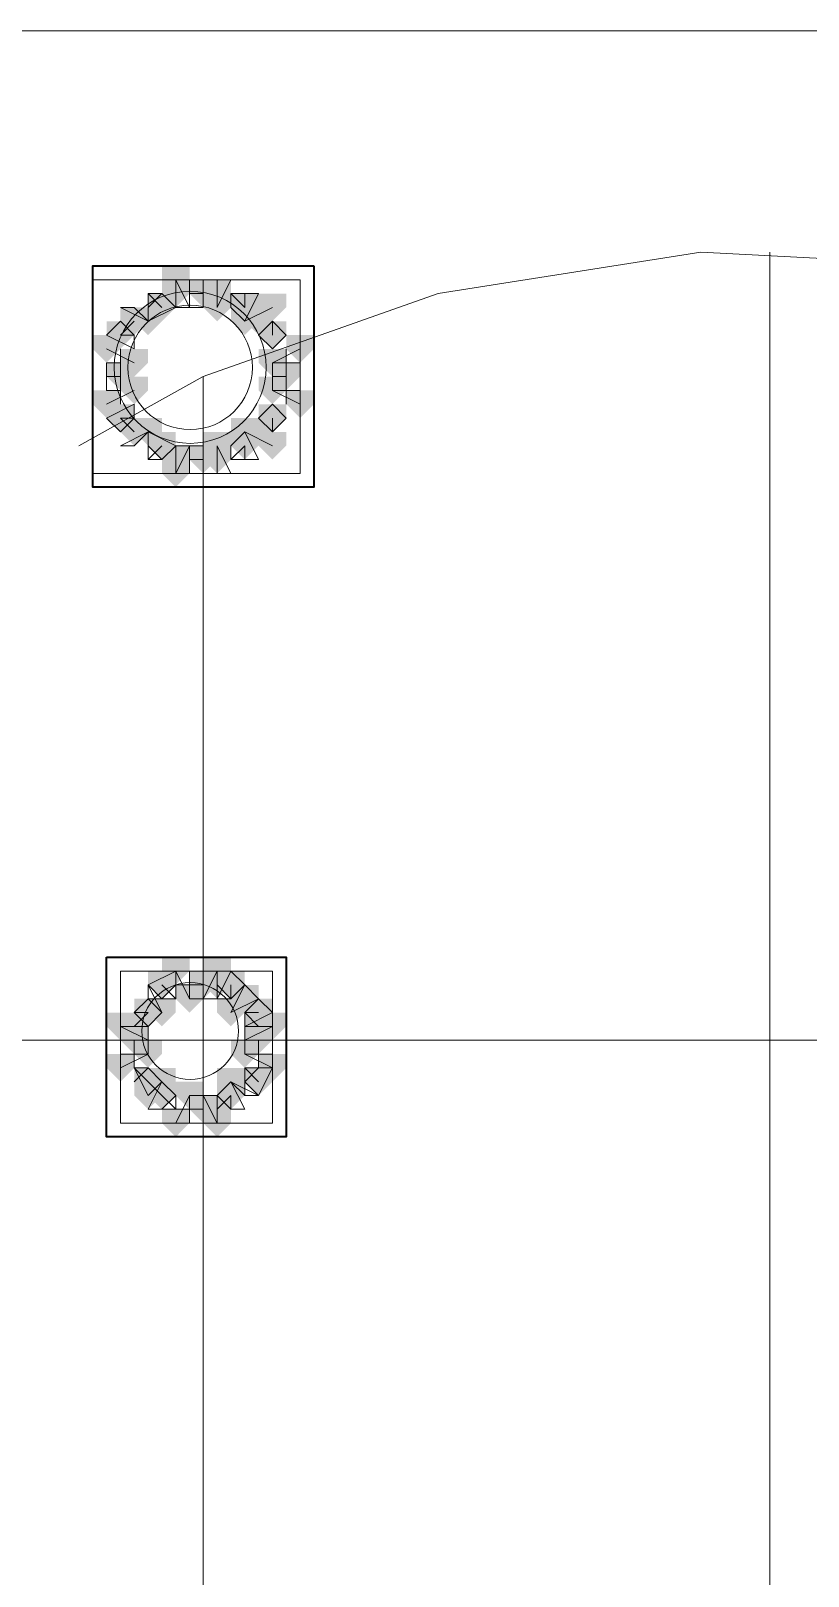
# Model space of a CAD drawing. Header units: millimetres. Extents: x 2315 to 4619, y 1334 to 1897.
# Drawn here: x 3944.78 to 3948.22, y 1554.84 to 1561.67 of the extents above; entities that cross this region are included whole.
import ezdxf

# ---------------------------------------------------------------- set-up
doc = ezdxf.new("R2010")
doc.units = ezdxf.units.MM
doc.linetypes.add('PDF_IMPORT', pattern=[1, 0.8, -0.2])
for name, color, linetype, true_color in [('PDF_10', 7, 'Continuous', 0x00b85c), ('PDF_AXIS', 7, 'Continuous', 0x00b85c), ('PDF_柱构件', 7, 'Continuous', 0x00b85c), ('PDF_转运站初步方案', 7, 'Continuous', 0x00b85c)]:
    doc.layers.add(name, color=color, linetype=linetype, true_color=true_color)
doc.layers.add('PDF_中心线层', color=1, linetype='Continuous')
doc.layers.add('PDF_粗实线层', color=7, linetype='Continuous')

msp = doc.modelspace()

# ---------------------------------------------------------------- hatches: boundary and pattern name
at = {"layer": 'PDF_10', "transparency": 33554559}
for points in [[(3945.5447, 1560.5703), (3945.4836, 1560.5703), (3945.4836, 1560.5093), (3945.5447, 1560.4482), (3945.6058, 1560.5093), (3945.6058, 1560.5703)], [(3945.5447, 1560.5703), (3945.4836, 1560.5703), (3945.4836, 1560.5093), (3945.5447, 1560.4482), (3945.6058, 1560.5093), (3945.6058, 1560.5703)], [(3945.3614, 1560.5093), (3945.3004, 1560.5093), (3945.3004, 1560.4482), (3945.3614, 1560.3871), (3945.4225, 1560.4482), (3945.4225, 1560.5093)], [(3945.3614, 1560.5093), (3945.3004, 1560.5093), (3945.3004, 1560.4482), (3945.3614, 1560.3871), (3945.4225, 1560.4482), (3945.4225, 1560.5093)], [(3945.7279, 1560.5093), (3945.6668, 1560.5093), (3945.6668, 1560.4482), (3945.7279, 1560.3871), (3945.789, 1560.4482), (3945.789, 1560.5093)], [(3945.7279, 1560.5093), (3945.6668, 1560.5093), (3945.6668, 1560.4482), (3945.7279, 1560.3871), (3945.789, 1560.4482), (3945.789, 1560.5093)], [(3945.1782, 1560.3871), (3945.1171, 1560.3871), (3945.1171, 1560.326), (3945.1782, 1560.2649), (3945.2393, 1560.326), (3945.2393, 1560.3871)], [(3945.1782, 1560.3871), (3945.1171, 1560.3871), (3945.1171, 1560.326), (3945.1782, 1560.2649), (3945.2393, 1560.326), (3945.2393, 1560.3871)], [(3945.8501, 1560.3871), (3945.789, 1560.3871), (3945.789, 1560.326), (3945.8501, 1560.2649), (3945.9112, 1560.326), (3945.9112, 1560.3871)], [(3945.8501, 1560.3871), (3945.789, 1560.3871), (3945.789, 1560.326), (3945.8501, 1560.2649), (3945.9112, 1560.326), (3945.9112, 1560.3871)], [(3945.8501, 1560.3871), (3945.789, 1560.3871), (3945.789, 1560.326), (3945.8501, 1560.2649), (3945.9112, 1560.326), (3945.9112, 1560.3871)], [(3945.1782, 1560.2039), (3945.1171, 1560.2039), (3945.1171, 1560.1428), (3945.1782, 1560.0817), (3945.2393, 1560.1428), (3945.2393, 1560.2039)], [(3945.1782, 1560.2039), (3945.1171, 1560.2039), (3945.1171, 1560.1428), (3945.1782, 1560.0817), (3945.2393, 1560.1428), (3945.2393, 1560.2039)], [(3945.9112, 1560.2039), (3945.8501, 1560.2039), (3945.8501, 1560.1428), (3945.9112, 1560.0817), (3945.9723, 1560.1428), (3945.9723, 1560.2039)], [(3945.9112, 1560.2039), (3945.8501, 1560.2039), (3945.8501, 1560.1428), (3945.9112, 1560.0817), (3945.9723, 1560.1428), (3945.9723, 1560.2039)], [(3945.1782, 1560.0206), (3945.1171, 1560.0206), (3945.1171, 1559.9595), (3945.1782, 1559.8985), (3945.2393, 1559.9595), (3945.2393, 1560.0206)], [(3945.1782, 1560.0206), (3945.1171, 1560.0206), (3945.1171, 1559.9595), (3945.1782, 1559.8985), (3945.2393, 1559.9595), (3945.2393, 1560.0206)], [(3945.8501, 1560.0206), (3945.789, 1560.0206), (3945.789, 1559.9595), (3945.8501, 1559.8985), (3945.9112, 1559.9595), (3945.9112, 1560.0206)], [(3945.8501, 1560.0206), (3945.789, 1560.0206), (3945.789, 1559.9595), (3945.8501, 1559.8985), (3945.9112, 1559.9595), (3945.9112, 1560.0206)], [(3945.8501, 1560.0206), (3945.789, 1560.0206), (3945.789, 1559.9595), (3945.8501, 1559.8985), (3945.9112, 1559.9595), (3945.9112, 1560.0206)], [(3945.3614, 1559.8985), (3945.3004, 1559.8985), (3945.3004, 1559.8374), (3945.3614, 1559.7763), (3945.4225, 1559.8374), (3945.4225, 1559.8985)], [(3945.3614, 1559.8985), (3945.3004, 1559.8985), (3945.3004, 1559.8374), (3945.3614, 1559.7763), (3945.4225, 1559.8374), (3945.4225, 1559.8985)], [(3945.5447, 1559.8374), (3945.4836, 1559.8374), (3945.4836, 1559.7763), (3945.5447, 1559.7152), (3945.6058, 1559.7763), (3945.6058, 1559.8374)], [(3945.5447, 1559.8374), (3945.4836, 1559.8374), (3945.4836, 1559.7763), (3945.5447, 1559.7152), (3945.6058, 1559.7763), (3945.6058, 1559.8374)], [(3945.7279, 1559.8985), (3945.6668, 1559.8985), (3945.6668, 1559.8374), (3945.7279, 1559.7763), (3945.789, 1559.8374), (3945.789, 1559.8985)], [(3945.7279, 1559.8985), (3945.6668, 1559.8985), (3945.6668, 1559.8374), (3945.7279, 1559.7763), (3945.789, 1559.8374), (3945.789, 1559.8985)], [(3945.3614, 1557.5163), (3945.3004, 1557.5163), (3945.3004, 1557.4552), (3945.3614, 1557.3941), (3945.4225, 1557.4552), (3945.4225, 1557.5163)], [(3945.3614, 1557.5163), (3945.3004, 1557.5163), (3945.3004, 1557.4552), (3945.3614, 1557.3941), (3945.4225, 1557.4552), (3945.4225, 1557.5163)], [(3945.5447, 1557.5163), (3945.4836, 1557.5163), (3945.4836, 1557.4552), (3945.5447, 1557.3941), (3945.6058, 1557.4552), (3945.6058, 1557.5163)], [(3945.5447, 1557.5163), (3945.4836, 1557.5163), (3945.4836, 1557.4552), (3945.5447, 1557.3941), (3945.6058, 1557.4552), (3945.6058, 1557.5163)], [(3945.6668, 1557.5163), (3945.6058, 1557.5163), (3945.6058, 1557.4552), (3945.6668, 1557.3941), (3945.7279, 1557.4552), (3945.7279, 1557.5163)], [(3945.6668, 1557.5163), (3945.6058, 1557.5163), (3945.6058, 1557.4552), (3945.6668, 1557.3941), (3945.7279, 1557.4552), (3945.7279, 1557.5163)], [(3945.3004, 1557.3941), (3945.2393, 1557.3941), (3945.2393, 1557.333), (3945.3004, 1557.272), (3945.3614, 1557.333), (3945.3614, 1557.3941)], [(3945.3004, 1557.3941), (3945.2393, 1557.3941), (3945.2393, 1557.333), (3945.3004, 1557.272), (3945.3614, 1557.333), (3945.3614, 1557.3941)], [(3945.789, 1557.3941), (3945.7279, 1557.3941), (3945.7279, 1557.333), (3945.789, 1557.272), (3945.8501, 1557.333), (3945.8501, 1557.3941)], [(3945.789, 1557.3941), (3945.7279, 1557.3941), (3945.7279, 1557.333), (3945.789, 1557.272), (3945.8501, 1557.333), (3945.8501, 1557.3941)], [(3945.2393, 1557.272), (3945.1782, 1557.272), (3945.1782, 1557.2109), (3945.2393, 1557.1498), (3945.3004, 1557.2109), (3945.3004, 1557.272)], [(3945.2393, 1557.272), (3945.1782, 1557.272), (3945.1782, 1557.2109), (3945.2393, 1557.1498), (3945.3004, 1557.2109), (3945.3004, 1557.272)], [(3945.789, 1557.272), (3945.7279, 1557.272), (3945.7279, 1557.2109), (3945.789, 1557.1498), (3945.8501, 1557.2109), (3945.8501, 1557.272)], [(3945.789, 1557.272), (3945.7279, 1557.272), (3945.7279, 1557.2109), (3945.789, 1557.1498), (3945.8501, 1557.2109), (3945.8501, 1557.272)], [(3945.3004, 1557.0887), (3945.2393, 1557.0887), (3945.2393, 1557.0276), (3945.3004, 1556.9666), (3945.3614, 1557.0276), (3945.3614, 1557.0887)], [(3945.3004, 1557.0887), (3945.2393, 1557.0887), (3945.2393, 1557.0276), (3945.3004, 1556.9666), (3945.3614, 1557.0276), (3945.3614, 1557.0887)], [(3945.789, 1557.0887), (3945.7279, 1557.0887), (3945.7279, 1557.0276), (3945.789, 1556.9666), (3945.8501, 1557.0276), (3945.8501, 1557.0887)], [(3945.789, 1557.0887), (3945.7279, 1557.0887), (3945.7279, 1557.0276), (3945.789, 1556.9666), (3945.8501, 1557.0276), (3945.8501, 1557.0887)], [(3945.3614, 1557.0276), (3945.3004, 1557.0276), (3945.3004, 1556.9666), (3945.3614, 1556.9055), (3945.4225, 1556.9666), (3945.4225, 1557.0276)], [(3945.3614, 1557.0276), (3945.3004, 1557.0276), (3945.3004, 1556.9666), (3945.3614, 1556.9055), (3945.4225, 1556.9666), (3945.4225, 1557.0276)], [(3945.6668, 1557.0276), (3945.6058, 1557.0276), (3945.6058, 1556.9666), (3945.6668, 1556.9055), (3945.7279, 1556.9666), (3945.7279, 1557.0276)], [(3945.6668, 1557.0276), (3945.6058, 1557.0276), (3945.6058, 1556.9666), (3945.6668, 1556.9055), (3945.7279, 1556.9666), (3945.7279, 1557.0276)], [(3945.5447, 1556.9666), (3945.4836, 1556.9666), (3945.4836, 1556.9055), (3945.5447, 1556.8444), (3945.6058, 1556.9055), (3945.6058, 1556.9666)], [(3945.5447, 1556.9666), (3945.4836, 1556.9666), (3945.4836, 1556.9055), (3945.5447, 1556.8444), (3945.6058, 1556.9055), (3945.6058, 1556.9666)]]:
    msp.add_hatch(color=6, dxfattribs=at).paths.add_polyline_path(points)
at = {"layer": 'PDF_柱构件', "transparency": 33554559}
for points in [[(3945.4225, 1560.6314), (3945.3614, 1560.6314), (3945.3614, 1560.5703), (3945.4225, 1560.5093), (3945.4836, 1560.5703), (3945.4836, 1560.6314)], [(3945.4225, 1560.5703), (3945.3614, 1560.5703), (3945.3614, 1560.5093), (3945.4225, 1560.4482), (3945.4836, 1560.5093), (3945.4836, 1560.5703)], [(3945.6058, 1560.5703), (3945.5447, 1560.5703), (3945.5447, 1560.5093), (3945.6058, 1560.4482), (3945.6668, 1560.5093), (3945.6668, 1560.5703)], [(3945.6058, 1560.5093), (3945.5447, 1560.5093), (3945.5447, 1560.4482), (3945.6058, 1560.3871), (3945.6668, 1560.4482), (3945.6668, 1560.5093)], [(3945.8501, 1560.5093), (3945.789, 1560.5093), (3945.789, 1560.4482), (3945.8501, 1560.3871), (3945.9112, 1560.4482), (3945.9112, 1560.5093)], [(3945.2393, 1560.4482), (3945.1782, 1560.4482), (3945.1782, 1560.3871), (3945.2393, 1560.326), (3945.3004, 1560.3871), (3945.3004, 1560.4482)], [(3945.3004, 1560.4482), (3945.2393, 1560.4482), (3945.2393, 1560.3871), (3945.3004, 1560.326), (3945.3614, 1560.3871), (3945.3614, 1560.4482)], [(3945.7279, 1560.4482), (3945.6668, 1560.4482), (3945.6668, 1560.3871), (3945.7279, 1560.326), (3945.789, 1560.3871), (3945.789, 1560.4482)], [(3945.789, 1560.4482), (3945.7279, 1560.4482), (3945.7279, 1560.3871), (3945.789, 1560.326), (3945.8501, 1560.3871), (3945.8501, 1560.4482)], [(3945.1171, 1560.326), (3945.056, 1560.326), (3945.056, 1560.2649), (3945.1171, 1560.2039), (3945.1782, 1560.2649), (3945.1782, 1560.326)], [(3945.9723, 1560.326), (3945.9112, 1560.326), (3945.9112, 1560.2649), (3945.9723, 1560.2039), (3946.0333, 1560.2649), (3946.0333, 1560.326)], [(3945.2393, 1560.2649), (3945.1782, 1560.2649), (3945.1782, 1560.2039), (3945.2393, 1560.1428), (3945.3004, 1560.2039), (3945.3004, 1560.2649)], [(3945.8501, 1560.2649), (3945.789, 1560.2649), (3945.789, 1560.2039), (3945.8501, 1560.1428), (3945.9112, 1560.2039), (3945.9112, 1560.2649)], [(3945.2393, 1560.1428), (3945.1782, 1560.1428), (3945.1782, 1560.0817), (3945.2393, 1560.0206), (3945.3004, 1560.0817), (3945.3004, 1560.1428)], [(3945.8501, 1560.1428), (3945.789, 1560.1428), (3945.789, 1560.0817), (3945.8501, 1560.0206), (3945.9112, 1560.0817), (3945.9112, 1560.1428)], [(3945.1171, 1560.0817), (3945.056, 1560.0817), (3945.056, 1560.0206), (3945.1171, 1559.9595), (3945.1782, 1560.0206), (3945.1782, 1560.0817)], [(3945.9723, 1560.0817), (3945.9112, 1560.0817), (3945.9112, 1560.0206), (3945.9723, 1559.9595), (3946.0333, 1560.0206), (3946.0333, 1560.0817)], [(3945.2393, 1559.9595), (3945.1782, 1559.9595), (3945.1782, 1559.8985), (3945.2393, 1559.8374), (3945.3004, 1559.8985), (3945.3004, 1559.9595)], [(3945.3004, 1559.9595), (3945.2393, 1559.9595), (3945.2393, 1559.8985), (3945.3004, 1559.8374), (3945.3614, 1559.8985), (3945.3614, 1559.9595)], [(3945.7279, 1559.9595), (3945.6668, 1559.9595), (3945.6668, 1559.8985), (3945.7279, 1559.8374), (3945.789, 1559.8985), (3945.789, 1559.9595)], [(3945.789, 1559.9595), (3945.7279, 1559.9595), (3945.7279, 1559.8985), (3945.789, 1559.8374), (3945.8501, 1559.8985), (3945.8501, 1559.9595)], [(3945.4225, 1559.8374), (3945.3614, 1559.8374), (3945.3614, 1559.7763), (3945.4225, 1559.7152), (3945.4836, 1559.7763), (3945.4836, 1559.8374)], [(3945.6058, 1559.8985), (3945.5447, 1559.8985), (3945.5447, 1559.8374), (3945.6058, 1559.7763), (3945.6668, 1559.8374), (3945.6668, 1559.8985)], [(3945.6058, 1559.8374), (3945.5447, 1559.8374), (3945.5447, 1559.7763), (3945.6058, 1559.7152), (3945.6668, 1559.7763), (3945.6668, 1559.8374)], [(3945.8501, 1559.8985), (3945.789, 1559.8985), (3945.789, 1559.8374), (3945.8501, 1559.7763), (3945.9112, 1559.8374), (3945.9112, 1559.8985)], [(3945.4225, 1559.7763), (3945.3614, 1559.7763), (3945.3614, 1559.7152), (3945.4225, 1559.6541), (3945.4836, 1559.7152), (3945.4836, 1559.7763)], [(3945.4225, 1557.5774), (3945.3614, 1557.5774), (3945.3614, 1557.5163), (3945.4225, 1557.4552), (3945.4836, 1557.5163), (3945.4836, 1557.5774)], [(3945.6058, 1557.5774), (3945.5447, 1557.5774), (3945.5447, 1557.5163), (3945.6058, 1557.4552), (3945.6668, 1557.5163), (3945.6668, 1557.5774)], [(3945.6058, 1557.5163), (3945.5447, 1557.5163), (3945.5447, 1557.4552), (3945.6058, 1557.3941), (3945.6668, 1557.4552), (3945.6668, 1557.5163)], [(3945.4836, 1557.4552), (3945.4225, 1557.4552), (3945.4225, 1557.3941), (3945.4836, 1557.333), (3945.5447, 1557.3941), (3945.5447, 1557.4552)], [(3945.7279, 1557.4552), (3945.6668, 1557.4552), (3945.6668, 1557.3941), (3945.7279, 1557.333), (3945.789, 1557.3941), (3945.789, 1557.4552)], [(3945.3614, 1557.3941), (3945.3004, 1557.3941), (3945.3004, 1557.333), (3945.3614, 1557.272), (3945.4225, 1557.333), (3945.4225, 1557.3941)], [(3945.6668, 1557.3941), (3945.6058, 1557.3941), (3945.6058, 1557.333), (3945.6668, 1557.272), (3945.7279, 1557.333), (3945.7279, 1557.3941)], [(3945.1782, 1557.333), (3945.1171, 1557.333), (3945.1171, 1557.272), (3945.1782, 1557.2109), (3945.2393, 1557.272), (3945.2393, 1557.333)], [(3945.2393, 1557.333), (3945.1782, 1557.333), (3945.1782, 1557.272), (3945.2393, 1557.2109), (3945.3004, 1557.272), (3945.3004, 1557.333)], [(3945.789, 1557.333), (3945.7279, 1557.333), (3945.7279, 1557.272), (3945.789, 1557.2109), (3945.8501, 1557.272), (3945.8501, 1557.333)], [(3945.8501, 1557.333), (3945.789, 1557.333), (3945.789, 1557.272), (3945.8501, 1557.2109), (3945.9112, 1557.272), (3945.9112, 1557.333)], [(3945.3004, 1557.2109), (3945.2393, 1557.2109), (3945.2393, 1557.1498), (3945.3004, 1557.0887), (3945.3614, 1557.1498), (3945.3614, 1557.2109)], [(3945.7279, 1557.2109), (3945.6668, 1557.2109), (3945.6668, 1557.1498), (3945.7279, 1557.0887), (3945.789, 1557.1498), (3945.789, 1557.2109)], [(3945.1782, 1557.1498), (3945.1171, 1557.1498), (3945.1171, 1557.0887), (3945.1782, 1557.0276), (3945.2393, 1557.0887), (3945.2393, 1557.1498)], [(3945.8501, 1557.1498), (3945.789, 1557.1498), (3945.789, 1557.0887), (3945.8501, 1557.0276), (3945.9112, 1557.0887), (3945.9112, 1557.1498)], [(3945.3614, 1557.0887), (3945.3004, 1557.0887), (3945.3004, 1557.0276), (3945.3614, 1556.9666), (3945.4225, 1557.0276), (3945.4225, 1557.0887)], [(3945.6668, 1557.0887), (3945.6058, 1557.0887), (3945.6058, 1557.0276), (3945.6668, 1556.9666), (3945.7279, 1557.0276), (3945.7279, 1557.0887)], [(3945.3004, 1557.0276), (3945.2393, 1557.0276), (3945.2393, 1556.9666), (3945.3004, 1556.9055), (3945.3614, 1556.9666), (3945.3614, 1557.0276)], [(3945.4836, 1557.0276), (3945.4225, 1557.0276), (3945.4225, 1556.9666), (3945.4836, 1556.9055), (3945.5447, 1556.9666), (3945.5447, 1557.0276)], [(3945.4225, 1556.9055), (3945.3614, 1556.9055), (3945.3614, 1556.8444), (3945.4225, 1556.7833), (3945.4836, 1556.8444), (3945.4836, 1556.9055)], [(3945.6058, 1556.9666), (3945.5447, 1556.9666), (3945.5447, 1556.9055), (3945.6058, 1556.8444), (3945.6668, 1556.9055), (3945.6668, 1556.9666)], [(3945.6058, 1556.9055), (3945.5447, 1556.9055), (3945.5447, 1556.8444), (3945.6058, 1556.7833), (3945.6668, 1556.8444), (3945.6668, 1556.9055)]]:
    msp.add_hatch(color=6, dxfattribs=at).paths.add_polyline_path(points)
at = {"layer": 'PDF_转运站初步方案', "transparency": 33554559}
for points in [[(3945.5447, 1560.5703), (3945.4836, 1560.5703), (3945.4836, 1560.5093), (3945.5447, 1560.4482), (3945.6058, 1560.5093), (3945.6058, 1560.5703)], [(3945.5447, 1560.5703), (3945.4836, 1560.5703), (3945.4836, 1560.5093), (3945.5447, 1560.4482), (3945.6058, 1560.5093), (3945.6058, 1560.5703)], [(3945.3614, 1560.5093), (3945.3004, 1560.5093), (3945.3004, 1560.4482), (3945.3614, 1560.3871), (3945.4225, 1560.4482), (3945.4225, 1560.5093)], [(3945.3614, 1560.5093), (3945.3004, 1560.5093), (3945.3004, 1560.4482), (3945.3614, 1560.3871), (3945.4225, 1560.4482), (3945.4225, 1560.5093)], [(3945.7279, 1560.5093), (3945.6668, 1560.5093), (3945.6668, 1560.4482), (3945.7279, 1560.3871), (3945.789, 1560.4482), (3945.789, 1560.5093)], [(3945.7279, 1560.5093), (3945.6668, 1560.5093), (3945.6668, 1560.4482), (3945.7279, 1560.3871), (3945.789, 1560.4482), (3945.789, 1560.5093)], [(3945.1782, 1560.3871), (3945.1171, 1560.3871), (3945.1171, 1560.326), (3945.1782, 1560.2649), (3945.2393, 1560.326), (3945.2393, 1560.3871)], [(3945.1782, 1560.3871), (3945.1171, 1560.3871), (3945.1171, 1560.326), (3945.1782, 1560.2649), (3945.2393, 1560.326), (3945.2393, 1560.3871)], [(3945.8501, 1560.3871), (3945.789, 1560.3871), (3945.789, 1560.326), (3945.8501, 1560.2649), (3945.9112, 1560.326), (3945.9112, 1560.3871)], [(3945.8501, 1560.3871), (3945.789, 1560.3871), (3945.789, 1560.326), (3945.8501, 1560.2649), (3945.9112, 1560.326), (3945.9112, 1560.3871)], [(3945.1782, 1560.2039), (3945.1171, 1560.2039), (3945.1171, 1560.1428), (3945.1782, 1560.0817), (3945.2393, 1560.1428), (3945.2393, 1560.2039)], [(3945.1782, 1560.2039), (3945.1171, 1560.2039), (3945.1171, 1560.1428), (3945.1782, 1560.0817), (3945.2393, 1560.1428), (3945.2393, 1560.2039)], [(3945.9112, 1560.2039), (3945.8501, 1560.2039), (3945.8501, 1560.1428), (3945.9112, 1560.0817), (3945.9723, 1560.1428), (3945.9723, 1560.2039)], [(3945.9112, 1560.2039), (3945.8501, 1560.2039), (3945.8501, 1560.1428), (3945.9112, 1560.0817), (3945.9723, 1560.1428), (3945.9723, 1560.2039)], [(3945.1782, 1560.0206), (3945.1171, 1560.0206), (3945.1171, 1559.9595), (3945.1782, 1559.8985), (3945.2393, 1559.9595), (3945.2393, 1560.0206)], [(3945.1782, 1560.0206), (3945.1171, 1560.0206), (3945.1171, 1559.9595), (3945.1782, 1559.8985), (3945.2393, 1559.9595), (3945.2393, 1560.0206)], [(3945.8501, 1560.0206), (3945.789, 1560.0206), (3945.789, 1559.9595), (3945.8501, 1559.8985), (3945.9112, 1559.9595), (3945.9112, 1560.0206)], [(3945.8501, 1560.0206), (3945.789, 1560.0206), (3945.789, 1559.9595), (3945.8501, 1559.8985), (3945.9112, 1559.9595), (3945.9112, 1560.0206)], [(3945.3614, 1559.8985), (3945.3004, 1559.8985), (3945.3004, 1559.8374), (3945.3614, 1559.7763), (3945.4225, 1559.8374), (3945.4225, 1559.8985)], [(3945.3614, 1559.8985), (3945.3004, 1559.8985), (3945.3004, 1559.8374), (3945.3614, 1559.7763), (3945.4225, 1559.8374), (3945.4225, 1559.8985)], [(3945.5447, 1559.8374), (3945.4836, 1559.8374), (3945.4836, 1559.7763), (3945.5447, 1559.7152), (3945.6058, 1559.7763), (3945.6058, 1559.8374)], [(3945.5447, 1559.8374), (3945.4836, 1559.8374), (3945.4836, 1559.7763), (3945.5447, 1559.7152), (3945.6058, 1559.7763), (3945.6058, 1559.8374)], [(3945.7279, 1559.8985), (3945.6668, 1559.8985), (3945.6668, 1559.8374), (3945.7279, 1559.7763), (3945.789, 1559.8374), (3945.789, 1559.8985)], [(3945.7279, 1559.8985), (3945.6668, 1559.8985), (3945.6668, 1559.8374), (3945.7279, 1559.7763), (3945.789, 1559.8374), (3945.789, 1559.8985)], [(3945.3614, 1557.5163), (3945.3004, 1557.5163), (3945.3004, 1557.4552), (3945.3614, 1557.3941), (3945.4225, 1557.4552), (3945.4225, 1557.5163)], [(3945.3614, 1557.5163), (3945.3004, 1557.5163), (3945.3004, 1557.4552), (3945.3614, 1557.3941), (3945.4225, 1557.4552), (3945.4225, 1557.5163)], [(3945.5447, 1557.5163), (3945.4836, 1557.5163), (3945.4836, 1557.4552), (3945.5447, 1557.3941), (3945.6058, 1557.4552), (3945.6058, 1557.5163)], [(3945.5447, 1557.5163), (3945.4836, 1557.5163), (3945.4836, 1557.4552), (3945.5447, 1557.3941), (3945.6058, 1557.4552), (3945.6058, 1557.5163)], [(3945.6668, 1557.5163), (3945.6058, 1557.5163), (3945.6058, 1557.4552), (3945.6668, 1557.3941), (3945.7279, 1557.4552), (3945.7279, 1557.5163)], [(3945.6668, 1557.5163), (3945.6058, 1557.5163), (3945.6058, 1557.4552), (3945.6668, 1557.3941), (3945.7279, 1557.4552), (3945.7279, 1557.5163)], [(3945.3004, 1557.3941), (3945.2393, 1557.3941), (3945.2393, 1557.333), (3945.3004, 1557.272), (3945.3614, 1557.333), (3945.3614, 1557.3941)], [(3945.3004, 1557.3941), (3945.2393, 1557.3941), (3945.2393, 1557.333), (3945.3004, 1557.272), (3945.3614, 1557.333), (3945.3614, 1557.3941)], [(3945.789, 1557.3941), (3945.7279, 1557.3941), (3945.7279, 1557.333), (3945.789, 1557.272), (3945.8501, 1557.333), (3945.8501, 1557.3941)], [(3945.789, 1557.3941), (3945.7279, 1557.3941), (3945.7279, 1557.333), (3945.789, 1557.272), (3945.8501, 1557.333), (3945.8501, 1557.3941)], [(3945.2393, 1557.272), (3945.1782, 1557.272), (3945.1782, 1557.2109), (3945.2393, 1557.1498), (3945.3004, 1557.2109), (3945.3004, 1557.272)], [(3945.2393, 1557.272), (3945.1782, 1557.272), (3945.1782, 1557.2109), (3945.2393, 1557.1498), (3945.3004, 1557.2109), (3945.3004, 1557.272)], [(3945.789, 1557.272), (3945.7279, 1557.272), (3945.7279, 1557.2109), (3945.789, 1557.1498), (3945.8501, 1557.2109), (3945.8501, 1557.272)], [(3945.789, 1557.272), (3945.7279, 1557.272), (3945.7279, 1557.2109), (3945.789, 1557.1498), (3945.8501, 1557.2109), (3945.8501, 1557.272)], [(3945.3004, 1557.0887), (3945.2393, 1557.0887), (3945.2393, 1557.0276), (3945.3004, 1556.9666), (3945.3614, 1557.0276), (3945.3614, 1557.0887)], [(3945.3004, 1557.0887), (3945.2393, 1557.0887), (3945.2393, 1557.0276), (3945.3004, 1556.9666), (3945.3614, 1557.0276), (3945.3614, 1557.0887)], [(3945.789, 1557.0887), (3945.7279, 1557.0887), (3945.7279, 1557.0276), (3945.789, 1556.9666), (3945.8501, 1557.0276), (3945.8501, 1557.0887)], [(3945.789, 1557.0887), (3945.7279, 1557.0887), (3945.7279, 1557.0276), (3945.789, 1556.9666), (3945.8501, 1557.0276), (3945.8501, 1557.0887)], [(3945.3614, 1557.0276), (3945.3004, 1557.0276), (3945.3004, 1556.9666), (3945.3614, 1556.9055), (3945.4225, 1556.9666), (3945.4225, 1557.0276)], [(3945.3614, 1557.0276), (3945.3004, 1557.0276), (3945.3004, 1556.9666), (3945.3614, 1556.9055), (3945.4225, 1556.9666), (3945.4225, 1557.0276)], [(3945.6668, 1557.0276), (3945.6058, 1557.0276), (3945.6058, 1556.9666), (3945.6668, 1556.9055), (3945.7279, 1556.9666), (3945.7279, 1557.0276)], [(3945.6668, 1557.0276), (3945.6058, 1557.0276), (3945.6058, 1556.9666), (3945.6668, 1556.9055), (3945.7279, 1556.9666), (3945.7279, 1557.0276)], [(3945.5447, 1556.9666), (3945.4836, 1556.9666), (3945.4836, 1556.9055), (3945.5447, 1556.8444), (3945.6058, 1556.9055), (3945.6058, 1556.9666)], [(3945.5447, 1556.9666), (3945.4836, 1556.9666), (3945.4836, 1556.9055), (3945.5447, 1556.8444), (3945.6058, 1556.9055), (3945.6058, 1556.9666)]]:
    msp.add_hatch(color=6, dxfattribs=at).paths.add_polyline_path(points)

# ---------------------------------------------------------------- linework, layer by layer
at = {"layer": 'PDF_10', "color": 6, "lineweight": 18}
for points in [[(3945.5447, 1560.5703), (3945.5447, 1560.5093), (3945.4836, 1560.5093)], [(3945.3614, 1560.5093), (3945.3004, 1560.4482)], [(3945.3614, 1560.4482), (3945.3004, 1560.5093)], [(3945.7279, 1560.5093), (3945.7279, 1560.4482), (3945.6668, 1560.5093)], [(3945.2393, 1560.3871), (3945.1782, 1560.326), (3945.2393, 1560.326)], [(3945.8501, 1560.326), (3945.8501, 1560.3871)], [(3945.1782, 1560.2039), (3945.1782, 1560.0817)], [(3945.9112, 1560.0817), (3945.9112, 1560.2039)], [(3945.1782, 1560.1428), (3945.1171, 1560.1428)], [(3945.8501, 1560.1428), (3945.9112, 1560.1428)], [(3945.2393, 1559.9595), (3945.1782, 1559.9595), (3945.2393, 1559.8985)], [(3945.8501, 1559.8985), (3945.8501, 1559.9595)], [(3945.3004, 1559.8374), (3945.3614, 1559.7763)], [(3945.3614, 1559.8374), (3945.3004, 1559.7763)], [(3945.6668, 1559.7763), (3945.7279, 1559.8374), (3945.7279, 1559.7763)], [(3945.4836, 1559.7763), (3945.5447, 1559.7763), (3945.5447, 1559.7152)], [(3945.4836, 1557.4552), (3945.5447, 1557.4552), (3945.5447, 1557.5163)], [(3945.3614, 1557.3941), (3945.4225, 1557.4552)], [(3945.4225, 1557.3941), (3945.3614, 1557.4552)], [(3945.6058, 1557.4552), (3945.6668, 1557.3941), (3945.6668, 1557.4552)], [(3945.2393, 1557.272), (3945.3004, 1557.333), (3945.2393, 1557.333)], [(3945.789, 1557.333), (3945.7279, 1557.333), (3945.789, 1557.272)], [(3945.2393, 1557.1498), (3945.2393, 1557.2109), (3945.3004, 1557.2109)], [(3945.8501, 1557.2109), (3945.789, 1557.2109), (3945.789, 1557.1498)], [(3945.3004, 1557.0276), (3945.2393, 1557.0887)], [(3945.3004, 1557.0887), (3945.2393, 1557.0276)], [(3945.789, 1557.0887), (3945.7279, 1557.0276)], [(3945.7279, 1557.0887), (3945.789, 1557.0276)], [(3945.4225, 1556.9055), (3945.3614, 1556.9666)], [(3945.4225, 1556.9666), (3945.3614, 1556.9055)], [(3945.5447, 1556.9666), (3945.5447, 1556.9055), (3945.4836, 1556.9055)], [(3945.6668, 1556.9055), (3945.6668, 1556.9666), (3945.6058, 1556.9055)]]:
    msp.add_lwpolyline(points, dxfattribs=at)
at = {"layer": 'PDF_AXIS', "color": 6, "lineweight": 18}
for points in [[(3945.9723, 1560.5703), (3945.9723, 1559.7152), (3945.056, 1559.7152), (3945.056, 1560.5703)], [(3945.1782, 1557.5163), (3945.1782, 1556.8444), (3945.8501, 1556.8444), (3945.8501, 1557.5163)]]:
    msp.add_lwpolyline(points, close=True, dxfattribs=at)
at = {"layer": 'PDF_中心线层', "color": 5, "linetype": 'PDF_IMPORT', "lineweight": 18, "ltscale": 14.048656}
msp.add_lwpolyline([(3913.0495, 1534.672), (3983.0485, 1534.672), (3983.0485, 1561.6698), (3913.0495, 1561.6698), (3913.0495, 1534.672)], dxfattribs=at)
at = {"layer": 'PDF_中心线层', "color": 6, "lineweight": 18}
for points in [[(3953.9739, 1554.7066), (3953.9739, 1555.2563), (3953.7906, 1556.3557), (3953.3631, 1557.4552), (3952.7523, 1558.3714), (3951.9582, 1559.2266), (3951.042, 1559.8985), (3950.0036, 1560.3871), (3948.9041, 1560.6314), (3947.7436, 1560.6925), (3946.5831, 1560.5093), (3945.5447, 1560.1428), (3944.995, 1559.8374)], [(3945.5447, 1549.2093), (3945.5447, 1560.1428)], [(3953.4852, 1557.2109), (3942.5517, 1557.2109)]]:
    msp.add_lwpolyline(points, dxfattribs=at)
msp.add_lwpolyline([(3948.049, 1560.6925), (3948.049, 1548.6595)], close=True, dxfattribs=at)
at = {"layer": 'PDF_柱构件', "color": 6, "lineweight": 18}
for points in [[(3945.4225, 1560.5703), (3945.4836, 1560.4482), (3945.4225, 1560.4482)], [(3945.5447, 1560.4482), (3945.4836, 1560.4482), (3945.4836, 1560.5703), (3945.5447, 1560.5703)], [(3945.6668, 1560.5703), (3945.6058, 1560.4482), (3945.6058, 1560.5703)], [(3945.4225, 1560.4482), (3945.3004, 1560.3871), (3945.3004, 1560.5093), (3945.3614, 1560.5093)], [(3945.7279, 1560.3871), (3945.6668, 1560.4482), (3945.6668, 1560.5093), (3945.789, 1560.5093)], [(3945.2393, 1560.326), (3945.2393, 1560.2649), (3945.1171, 1560.326), (3945.1782, 1560.3871)], [(3945.2393, 1560.4482), (3945.3004, 1560.3871), (3945.1782, 1560.4482)], [(3945.8501, 1560.4482), (3945.7279, 1560.3871)], [(3945.8501, 1560.2649), (3945.789, 1560.326), (3945.8501, 1560.3871), (3945.9112, 1560.326)], [(3945.1171, 1560.2649), (3945.2393, 1560.2039)], [(3945.9723, 1560.2649), (3945.8501, 1560.2039)], [(3945.1782, 1560.2039), (3945.1782, 1560.0817), (3945.1171, 1560.0817), (3945.1171, 1560.2039)], [(3945.8501, 1560.0817), (3945.8501, 1560.2039), (3945.9723, 1560.2039), (3945.9723, 1560.0817)], [(3945.1171, 1560.0206), (3945.2393, 1560.0817)], [(3945.9723, 1560.0206), (3945.8501, 1560.0817)], [(3945.2393, 1560.0206), (3945.2393, 1559.9595), (3945.1782, 1559.8985), (3945.1171, 1559.9595)], [(3945.789, 1559.9595), (3945.8501, 1560.0206), (3945.9112, 1559.9595), (3945.8501, 1559.8985)], [(3945.1782, 1559.8374), (3945.3004, 1559.8985), (3945.2393, 1559.8374)], [(3945.3004, 1559.8985), (3945.4225, 1559.8374), (3945.3614, 1559.7763), (3945.3004, 1559.7763)], [(3945.4225, 1559.7152), (3945.4225, 1559.8374), (3945.4836, 1559.8374)], [(3945.4836, 1559.8374), (3945.5447, 1559.8374), (3945.5447, 1559.7152), (3945.4836, 1559.7152)], [(3945.6058, 1559.7152), (3945.6058, 1559.8374), (3945.6668, 1559.7152)], [(3945.6668, 1559.8374), (3945.7279, 1559.8985), (3945.789, 1559.7763), (3945.6668, 1559.7763)], [(3945.8501, 1559.8374), (3945.7279, 1559.8985)], [(3945.3614, 1557.3941), (3945.4225, 1557.3941), (3945.4225, 1557.5163), (3945.3004, 1557.4552)], [(3945.4225, 1557.5163), (3945.4836, 1557.3941)], [(3945.4836, 1557.3941), (3945.5447, 1557.3941), (3945.5447, 1557.5163), (3945.4836, 1557.5163)], [(3945.6058, 1557.5163), (3945.5447, 1557.3941), (3945.6058, 1557.3941)], [(3945.6058, 1557.3941), (3945.6668, 1557.3941), (3945.7279, 1557.4552), (3945.6668, 1557.5163)], [(3945.7279, 1557.4552), (3945.6668, 1557.333), (3945.789, 1557.3941)], [(3945.3004, 1557.272), (3945.3614, 1557.333), (3945.3004, 1557.3941), (3945.2393, 1557.333)], [(3945.7279, 1557.333), (3945.7279, 1557.272), (3945.8501, 1557.333), (3945.789, 1557.3941)], [(3945.1782, 1557.272), (3945.3004, 1557.2109), (3945.3004, 1557.272)], [(3945.8501, 1557.272), (3945.7279, 1557.272), (3945.7279, 1557.2109)], [(3945.3004, 1557.1498), (3945.3004, 1557.2109), (3945.1782, 1557.2109), (3945.1782, 1557.1498)], [(3945.7279, 1557.2109), (3945.7279, 1557.1498), (3945.8501, 1557.1498), (3945.8501, 1557.2109)], [(3945.1782, 1557.0887), (3945.3004, 1557.1498)], [(3945.8501, 1557.0887), (3945.7279, 1557.1498)], [(3945.3614, 1557.0276), (3945.3004, 1557.0887), (3945.2393, 1557.0887), (3945.3004, 1556.9666)], [(3945.7279, 1557.0887), (3945.7279, 1557.0276), (3945.789, 1556.9666), (3945.8501, 1557.0887)], [(3945.3004, 1556.9666), (3945.3614, 1557.0276)], [(3945.4225, 1556.9666), (3945.3614, 1557.0276), (3945.3004, 1556.9055), (3945.4225, 1556.9055)], [(3945.6668, 1557.0276), (3945.6058, 1556.9666), (3945.6668, 1556.9055), (3945.7279, 1556.9055)], [(3945.789, 1556.9666), (3945.6668, 1557.0276), (3945.7279, 1556.9666)], [(3945.4225, 1556.8444), (3945.4836, 1556.9666)], [(3945.5447, 1556.9666), (3945.4836, 1556.9666), (3945.4836, 1556.8444), (3945.5447, 1556.8444)], [(3945.6058, 1556.8444), (3945.6058, 1556.9666), (3945.5447, 1556.9666)]]:
    msp.add_lwpolyline(points, close=True, dxfattribs=at)
for points in [[(3945.1782, 1560.2649), (3945.1782, 1560.2039)], [(3945.9112, 1560.2039), (3945.9112, 1560.2649)], [(3945.1782, 1560.0817), (3945.1782, 1560.0206)], [(3945.9112, 1560.0206), (3945.9112, 1560.0817)], [(3945.3004, 1557.3941), (3945.3614, 1557.333), (3945.3004, 1557.4552), (3945.3004, 1557.3941), (3945.3614, 1557.3941)], [(3945.4225, 1557.4552), (3945.4836, 1557.4552)], [(3945.2393, 1557.0887), (3945.2393, 1557.1498)], [(3945.789, 1557.1498), (3945.789, 1557.0887)], [(3945.3614, 1556.9666), (3945.3004, 1557.0276)], [(3945.7279, 1557.0276), (3945.7279, 1556.9666)], [(3945.4836, 1556.9055), (3945.4225, 1556.9055)]]:
    msp.add_lwpolyline(points, dxfattribs=at)
at = {"layer": 'PDF_粗实线层', "color": 6, "lineweight": 35}
for points in [[(3946.0333, 1560.6314), (3946.0333, 1559.6541), (3945.056, 1559.6541), (3945.056, 1560.6314)], [(3945.1171, 1557.5774), (3945.9112, 1557.5774), (3945.9112, 1556.7833), (3945.1171, 1556.7833)]]:
    msp.add_lwpolyline(points, close=True, dxfattribs=at)
at = {"layer": 'PDF_转运站初步方案', "color": 6, "lineweight": 18}
for centre, radius in [((3945.4866, 1560.1834), 0.3359), ((3945.4866, 1560.1834), 0.2749), ((3945.4866, 1557.2514), 0.2138), ((3945.4866, 1557.2514), 0.2138)]:
    msp.add_circle(centre, radius, dxfattribs=at)

doc.saveas('drawing.dxf')
